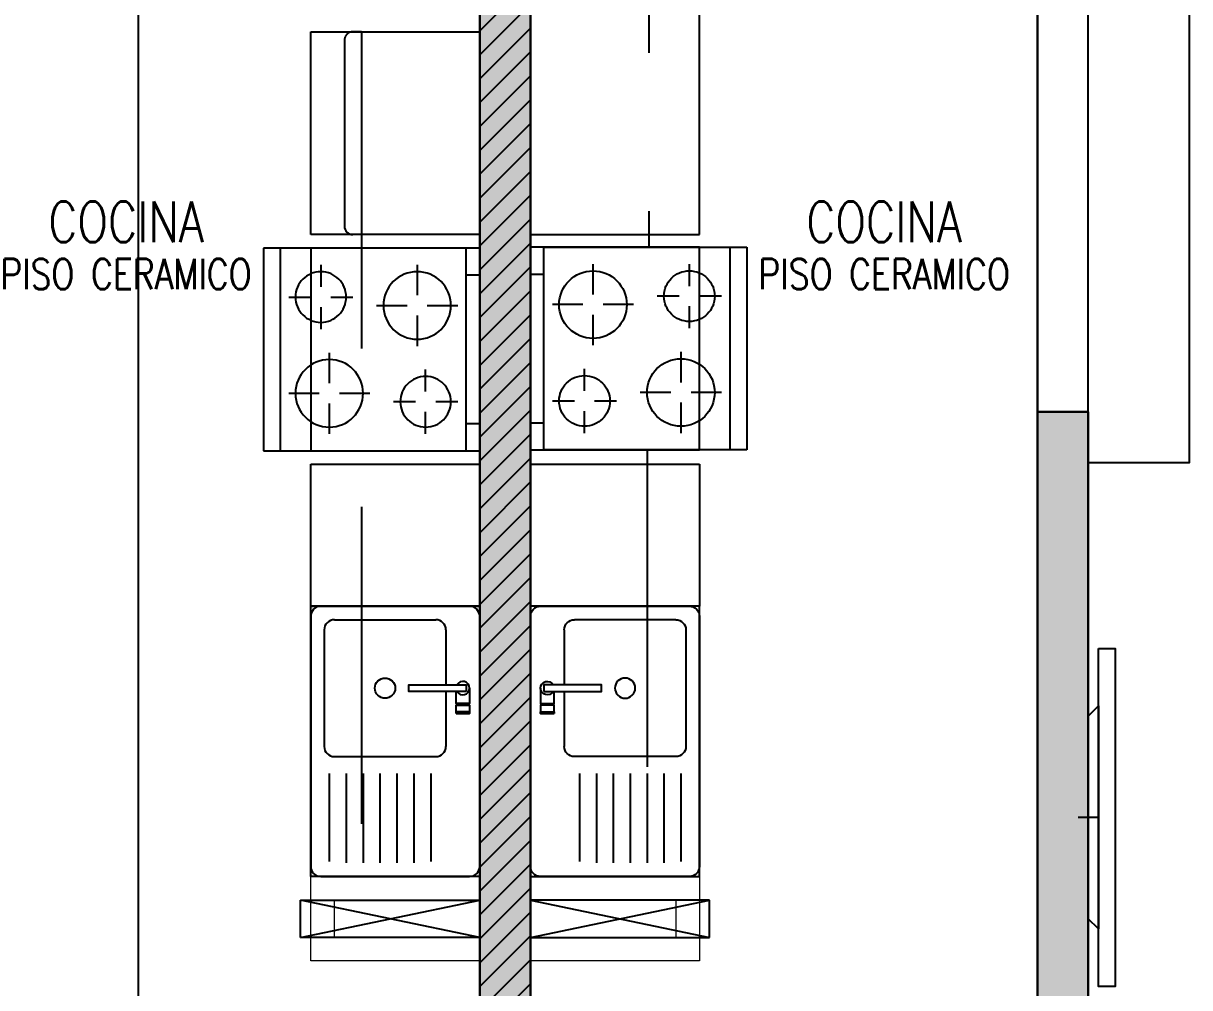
# Model space of a CAD drawing. Header units: millimetres. Extents: x 98 to 155, y -181 to 127.
# Drawn here: x 110.64 to 114.09, y 15.669 to 18.523 of the extents above; entities that cross this region are included whole.
import ezdxf
from ezdxf.enums import TextEntityAlignment as Align

# ---------------------------------------------------------------- set-up
doc = ezdxf.new("R2010")
doc.units = ezdxf.units.MM
doc.header["$LTSCALE"] = 15
doc.set_wipeout_variables(frame=1)
for name, pattern in [('CENTER', [2, 1.25, -0.25, 0.25, -0.25]), ('HIDDEN2', [0.1875, 0.125, -0.0625]), ('X-REF_DP_Arquitectura$0$HIDDEN', [0.375, 0.25, -0.125])]:
    doc.linetypes.add(name, pattern=pattern)
doc.layers.get('0').update_dxf_attribs({"color": 250})
for name, color, linetype, lineweight in [('A-01', 250, 'Continuous', 0), ('A-MURO ALTO', 250, 'Continuous', 20), ('A-MUROS', 252, 'Continuous', 30), ('A_20_Estructuras', 250, 'Continuous', 18)]:
    doc.layers.add(name, color=color, linetype=linetype, lineweight=lineweight)
for name, color, linetype in [('A-CORTE', 250, 'CENTER'), ('A-MOBILIARIO', 250, 'Continuous'), ('A-MURO BAJO', 250, 'Continuous'), ('A-PROYECCIONES INT.', 250, 'HIDDEN2'), ('A-TEXTO-ACABADO PISO', 250, 'Continuous'), ('A_30_Equipamiento', 250, 'Continuous'), ('A_50_TextoAmbiente', 252, 'Continuous'), ('A_50_Vigas', 250, 'X-REF_DP_Arquitectura$0$HIDDEN'), ('A_60_HatchEstructuras', 250, 'Continuous'), ('MURO CF 60', 250, 'Continuous')]:
    doc.layers.add(name, color=color, linetype=linetype)
doc.styles.add('ROMANS', font='romans.shx', dxfattribs={"width": 0.8})

# ---------------------------------------------------------------- blocks, each defined once
blk = doc.blocks.new('EF-TP')
at = {"layer": 'A_60_HatchEstructuras'}
h = blk.add_hatch(color=256, dxfattribs=at)
h.dxf.hatch_style = 1
h.paths.add_polyline_path([(9.15, -7.725), (10.65, -7.725), (10.65, -8.475), (10.8, -8.475), (10.8, -7.525), (9, -7.525), (9, -8.4), (7.5, -8.4), (7.5, -7.9), (7.35, -7.9), (7.35, -8.6), (9, -8.6), (9, -13.79), (9.15, -13.79)])
h.paths.add_polyline_path([(7.5, -10.35), (7.35, -10.35), (7.35, -13.85), (7.65, -13.85), (7.65, -13.7), (7.5, -13.7)])
h.paths.add_polyline_path([(10.8, -10.625), (10.65, -10.625), (10.65, -13.7), (10.5, -13.7), (10.5, -13.85), (10.8, -13.85)])
at = {"elevation": 0}
for points in [[(8.47, -12.18), (9, -12.07)], [(9, -12.18), (8.47, -12.07)], [(9.15, -12.07), (9.68, -12.18)], [(9.15, -12.18), (9.68, -12.07)]]:
    blk.add_lwpolyline(points, dxfattribs=at)
at = {"layer": 'A_20_Estructuras'}
for points in [[(9.15, -7.725), (10.65, -7.725), (10.65, -8.475), (10.8, -8.475), (10.8, -7.525), (9, -7.525), (9, -8.4), (7.5, -8.4), (7.5, -7.9), (7.35, -7.9), (7.35, -8.6), (9, -8.6), (9, -13.79), (9.15, -13.79)], [(10.8, -10.625), (10.65, -10.625), (10.65, -13.7), (10.5, -13.7), (10.5, -13.85), (10.8, -13.85)]]:
    blk.add_lwpolyline(points, close=True, dxfattribs=at)
at = {"layer": 'A_50_Vigas'}
for points in [[(10.65, -10.625), (10.65, -8.475)], [(10.8, -10.625), (10.8, -8.475)]]:
    blk.add_lwpolyline(points, dxfattribs=at)
at = {"layer": 'A_50_Vigas', "elevation": 0}
for points in [[(9, -12.18), (8.47, -12.18), (8.47, -12.07), (9, -12.07)], [(9.15, -12.18), (9.68, -12.18), (9.68, -12.07), (9.15, -12.07)]]:
    blk.add_lwpolyline(points, dxfattribs=at)
blk = doc.blocks.new('Cortes-Elev.')
at = {"layer": 'A-CORTE', "linetype": 'CENTER', "ltscale": 0.5}
blk.add_lwpolyline([(9.3406, 20.8306), (9.3406, 37.8534)], dxfattribs=at)
blk = doc.blocks.new('A$C33FC7C8B')
at = {"ltscale": 0.5}
for p, q in [((0.08, 0.64, -0.0001), (0.52, 0.64, 0.0001)), ((0.08, 0.64, -0.0001), (0.08, 0.6, -0.0001)), ((0.52, 0.64, 0.0001), (0.52, 0.6, 0.0001)), ((0, 0, -0.0001), (0, 0.6, -0.0001)), ((0, 0.6, -0.0001), (0.6, 0.6, 0.0001)), ((0.6, 0.6, 0.0001), (0.6, 0, 0.0001)), ((0.145, 0.575, -0.0001), (0.145, 0.51, -0.0001)), ((0.43, 0.485, 0.0001), (0.43, 0.575, 0.0001)), ((0.05, 0.48, -0.0001), (0.115, 0.48, -0.0001)), ((0.145, 0.45, -0.0001), (0.145, 0.385, -0.0001)), ((0.175, 0.48, -0.0001), (0.24, 0.48, 0)), ((0.4, 0.455, 0), (0.31, 0.455, 0)), ((0.55, 0.455, 0.0001), (0.46, 0.455, 0.0001)), ((0.43, 0.335, 0.0001), (0.43, 0.425, 0.0001)), ((0.17, 0.225, -0.0001), (0.17, 0.315, -0.0001)), ((0.455, 0.2, 0.0001), (0.455, 0.265, 0.0001)), ((0.14, 0.195, -0.0001), (0.05, 0.195, -0.0001)), ((0.29, 0.195, 0), (0.2, 0.195, 0)), ((0.17, 0.075, -0.0001), (0.17, 0.165, -0.0001)), ((0.425, 0.17, 0.0001), (0.36, 0.17, 0)), ((0.455, 0.075, 0.0001), (0.455, 0.14, 0.0001)), ((0.55, 0.17, 0.0001), (0.485, 0.17, 0.0001)), ((0.6, 0.05, 0.0001), (0, 0.05, -0.0001)), ((0.6, 0, 0.0001), (0, 0, -0.0001))]:
    blk.add_line(p, q, dxfattribs=at)
for centre, radius in [((0.145, 0.48), 0.075), ((0.43, 0.455), 0.1), ((0.17, 0.195), 0.1), ((0.455, 0.17), 0.075)]:
    blk.add_circle(centre, radius, dxfattribs=at)
blk = doc.blocks.new('*U91')
blk.add_wipeout([(0, 0), (0, -0.0202), (0.17, -0.0202), (0.17, 0)])
blk.add_lwpolyline([(0, 0), (0.17, 0), (0.17, -0.0202), (0, -0.0202)], close=True)
blk = doc.blocks.new('LAV-COC_01')
for p, q in [((0.4, 0.8121, 0), (-0.04, 0.8121, 0)), ((-0.07, 0.0421, 0), (-0.07, 0.7821, 0)), ((0.225, 0.5071, 0), (0.225, 0.7721, 0)), ((0.275, 0.5071, 0), (0.275, 0.7721, 0)), ((0.325, 0.5071, 0), (0.325, 0.7721, 0)), ((0.375, 0.507, 0), (0.375, 0.768, 0)), ((0.43, 0.0421, 0), (0.43, 0.7821, 0)), ((0.36, 0.4571, 0), (0.06, 0.4571, 0)), ((0.03, 0.0821, 0), (0.03, 0.4271, 0)), ((0.39, 0.0821, 0), (0.39, 0.4271, 0)), ((0.36, 0.0521, 0), (0.06, 0.0521, 0)), ((-0.04, 0.0121, 0), (0.4, 0.0121, 0))]:
    blk.add_line(p, q)
at = {"extrusion": (-8.98137e-08, -2.25601e-18, 1)}
for p, q in [((0.075, 0.507, 0), (0.075, 0.768, 0)), ((0.125, 0.5071, 0), (0.125, 0.7721, 0)), ((0.175, 0.5071, 0), (0.175, 0.7721, 0))]:
    blk.add_line(p, q, dxfattribs=at)
at = {"extrusion": (-4.49068e-08, 3.60285e-08, 1), "elevation": 0}
for points in [[(0, 0.3296), (0, 0.3046), (-0.04, 0.3046), (-0.04, 0.3296)], [(0, 0.3296), (-0.04, 0.3296), (-0.04, 0.3246), (0, 0.3246)]]:
    blk.add_lwpolyline(points, close=True, dxfattribs=at)
blk.add_lwpolyline([(-0.04, 0.2546), (-0.04, 0.2996), (0, 0.2996), (0, 0.2646)], dxfattribs=at)
at = {"extrusion": (-4.49068e-08, 3.60285e-08, 1)}
blk.add_arc((-0.02, 0.2546, 0), 0.02, 29.9997, 329.9997, dxfattribs=at)
for centre, start_param, end_param in [((-0.04, 0.7821, 0), -0.785398, 0.785398), ((0.4, 0.7821, 0), -2.356194, -0.785398), ((0.06, 0.4271, 0), -0.785398, 0.785398), ((0.36, 0.4271, 0), -2.356194, -0.785398), ((0.06, 0.0821, 0), 0.785398, 2.356194), ((0.36, 0.0821, 0), 2.356194, 3.926991), ((-0.04, 0.0421, 0), 0.785398, 2.356194), ((0.4, 0.0421, 0), 2.356194, 3.926991)]:
    blk.add_ellipse(centre, major_axis=(-0.0212, 0.0212), ratio=1, start_param=start_param, end_param=end_param)
blk.add_ellipse((0.21, 0.2546, 0), major_axis=(-0.0212, 0.0212), ratio=1)
at = {"layer": 'A-01', "extrusion": (-4.49068e-08, 3.60285e-08, 1), "elevation": 0}
for points in [[(-0.0375, 0.2996), (-0.0375, 0.3046)], [(-0.02, 0.2996), (-0.02, 0.3046)], [(-0.0025, 0.2996), (-0.0025, 0.3046)]]:
    blk.add_lwpolyline(points, dxfattribs=at)
at = {"extrusion": (-4.49068e-08, 3.60285e-08, 1), "rotation": 359.9380941588614}
blk.add_blockref('*U91', (-0.03, 0.2648, 0), dxfattribs=at)
blk = doc.blocks.new('DPTO 65')
blk.add_line((-10, 3.25), (-9.975, 3.25))
blk.add_arc((-9.975, 3.225), 0.025, 0, 90)
at = {"layer": 'A-MURO ALTO'}
for points in [[(-10.35, 5.4), (-9.85, 5.4), (-9.85, 5.15), (-10.35, 5.15)], [(-10.35, 5.33), (-9.92, 5.33), (-9.92, 5.22), (-10.35, 5.22)]]:
    blk.add_lwpolyline(points, dxfattribs=at)
at = {"layer": 'A-PROYECCIONES INT.', "ltscale": 0.5}
for p, q in [((-10, 2.65), (-10, 5.15)), ((-9.95, 2.675), (-9.95, 3.225)), ((-10, 2.65), (-9.975, 2.65))]:
    blk.add_line(p, q, dxfattribs=at)
blk.add_lwpolyline([(-10.35, 3.89), (-10.35, 3.29), (-9.85, 3.29), (-9.85, 3.89)], close=True, dxfattribs=at)
blk.add_lwpolyline([(-10.35, 3.25), (-9.85, 3.25), (-9.85, 2.65), (-10.35, 2.65)], dxfattribs=at)
blk.add_arc((-9.975, 2.675), 0.025, 270, 0, dxfattribs=at)
at = {"layer": 'A-PROYECCIONES INT.', "ltscale": 0.5, "extrusion": (-4.40218e-06, 0.000440452, -1), "zscale": -0.9999999999999976, "rotation": 269.9999974828772}
blk.add_blockref('A$C33FC7C8B', (9.71, 3.89, 0.0016), dxfattribs=at)
at = {"layer": 'A_30_Equipamiento', "extrusion": (4.49068e-08, -3.60285e-08, 1)}
blk.add_blockref('LAV-COC_01', (-10.28, 4.3379, 0), dxfattribs=at)
at = {"layer": 'A-MURO BAJO'}
blk.add_lwpolyline([(-9.85, 4.35), (-10.35, 4.35), (-10.35, 5.15), (-9.85, 5.15)], close=True, dxfattribs=at)
at = {"layer": 'A-MUROS'}
blk.add_line((-10.35, 6.94), (-10.35, 1.75), dxfattribs=at)
at = {"layer": 'A-PROYECCIONES INT.', "ltscale": 0.5}
blk.add_lwpolyline([(-10.35, 3.93), (-10.35, 4.35), (-9.85, 4.35), (-9.85, 3.93)], close=True, dxfattribs=at)
blk = doc.blocks.new('A$C4BFA03A9')
for points in [[(0.06, -0.5), (0.11, -0.5), (0.11, 0.5), (0.06, 0.5)], [(0.03, -0.3), (0.06, -0.33), (0.06, 0.33), (0.03, 0.3)]]:
    blk.add_lwpolyline(points, close=True)
at = {"layer": 'A-PROYECCIONES INT.', "ltscale": 0.15}
blk.add_line((0.06, 0), (0, 0), dxfattribs=at)
blk = doc.blocks.new('DPTO 75')
at = {"layer": 'A-MURO ALTO', "elevation": 0}
for points in [[(-0.05, 4.475), (-0.55, 4.475), (-0.55, 4.725), (-0.05, 4.725)], [(-0.05, 4.545), (-0.48, 4.545), (-0.48, 4.655), (-0.05, 4.655)]]:
    blk.add_lwpolyline(points, dxfattribs=at)
at = {"layer": 'A-MURO BAJO', "elevation": 0}
blk.add_lwpolyline([(-1.7, 3.25), (-2, 3.25), (-2, 1.85), (-1.55, 1.85), (-1.55, 3.1), (-1.7, 3.1), (-1.7, 3.2)], dxfattribs=at)
at = {"layer": 'A-MUROS'}
for p, q in [((-1.7, 3.1, 0), (-1.7, 6.325, 0)), ((-0.05, 6.265, 0), (-0.05, 0.2, 0)), ((-1.55, 5.875, 0), (-1.55, 3.1, 0)), ((-1.55, 3.1, 0), (-1.7, 3.1, 0))]:
    blk.add_line(p, q, dxfattribs=at)
at = {"layer": 'A-PROYECCIONES INT.', "ltscale": 0.5}
for p, q in [((-0.395, 3.2125, 0), (-0.395, 4.475, 0)), ((-0.4, 1.1, 0), (-0.4, 2.6125, 0))]:
    blk.add_line(p, q, dxfattribs=at)
at = {"layer": 'A-PROYECCIONES INT.', "ltscale": 0.5, "elevation": 0}
blk.add_lwpolyline([(-0.55, 3.2125), (-0.55, 2.6125), (-0.05, 2.6125), (-0.05, 3.2125)], close=True, dxfattribs=at)
blk.add_lwpolyline([(-0.05, 2.575), (-0.55, 2.575), (-0.55, 1.1), (-0.05, 1.1)], dxfattribs=at)
at = {"layer": 'A-MOBILIARIO', "xscale": -1}
blk.add_blockref('A$C4BFA03A9', (-1.67, 4.3, 0), dxfattribs=at)
at = {"layer": 'A-PROYECCIONES INT.', "ltscale": 0.5, "extrusion": (-4.40218e-06, -0.000440452, 1), "rotation": 269.9999974828772}
blk.add_blockref('A$C33FC7C8B', (-0.69, 3.2125, -0.0013), dxfattribs=at)
at = {"layer": 'A_30_Equipamiento', "extrusion": (4.49068e-08, 3.60285e-08, -1), "zscale": -1.000000000000001}
blk.add_blockref('LAV-COC_01', (0.12, 3.6629, 0), dxfattribs=at)
at = {"layer": 'A-MURO BAJO', "elevation": 0}
blk.add_lwpolyline([(-0.55, 3.675), (-0.05, 3.675), (-0.05, 4.475), (-0.55, 4.475)], close=True, dxfattribs=at)
at = {"layer": 'A-PROYECCIONES INT.', "ltscale": 0.5, "elevation": 0}
blk.add_lwpolyline([(-0.55, 3.255), (-0.55, 3.675), (-0.05, 3.675), (-0.05, 3.255)], close=True, dxfattribs=at)

msp = doc.modelspace()

# ---------------------------------------------------------------- hatches: boundary and pattern name
at = {"layer": 'MURO CF 60'}
h = msp.add_hatch(dxfattribs=at)
h.set_pattern_fill('_USER', color=256, scale=0.05, angle=45, pattern_type=0)
h.set_pattern_definition([(45, (128.67014, 20.47273), (-0.03535534, 0.03535534), [])])
h.paths.add_polyline_path([(111.9901, 20.473), (112.1401, 20.473), (112.1401, 14.208), (111.9901, 14.208)])

# ---------------------------------------------------------------- block references
msp.add_blockref('EF-TP', (102.9901, 27.9977))
at = {"layer": 'A-CORTE'}
msp.add_blockref('Cortes-Elev.', (101.6401, -8.052), dxfattribs=at)

# ---------------------------------------------------------------- texts
at = {"layer": 'A-TEXTO-ACABADO PISO', "char_height": 0.09, "attachment_point": 2, "rotation": 0, "style": 'ROMANS'}
for insert in [(110.9439, 17.8258), (113.1864, 17.8258)]:
    msp.add_mtext_dynamic_manual_height_columns('PISO CERAMICO', width=1.20225, gutter_width=12.5, heights=[0], dxfattribs=dict(at, insert=insert))
at = {"layer": 'A_50_TextoAmbiente', "style": 'ROMANS', "width": 0.8}
for p in [(110.944, 17.8754, 0), (113.1863, 17.8754, 0)]:
    msp.add_text('COCINA', height=0.12, dxfattribs=at).set_placement(p, align=Align.CENTER)

# ---------------------------------------------------------------- next in the draw order: block references
at = {"rotation": 180}
msp.add_blockref('DPTO 65', (101.6401, 21.148), dxfattribs=at)

# ---------------------------------------------------------------- next in the draw order: block references
msp.add_blockref('DPTO 75', (112.0901, 20.473, 0), dxfattribs=at)

doc.saveas('drawing.dxf')
